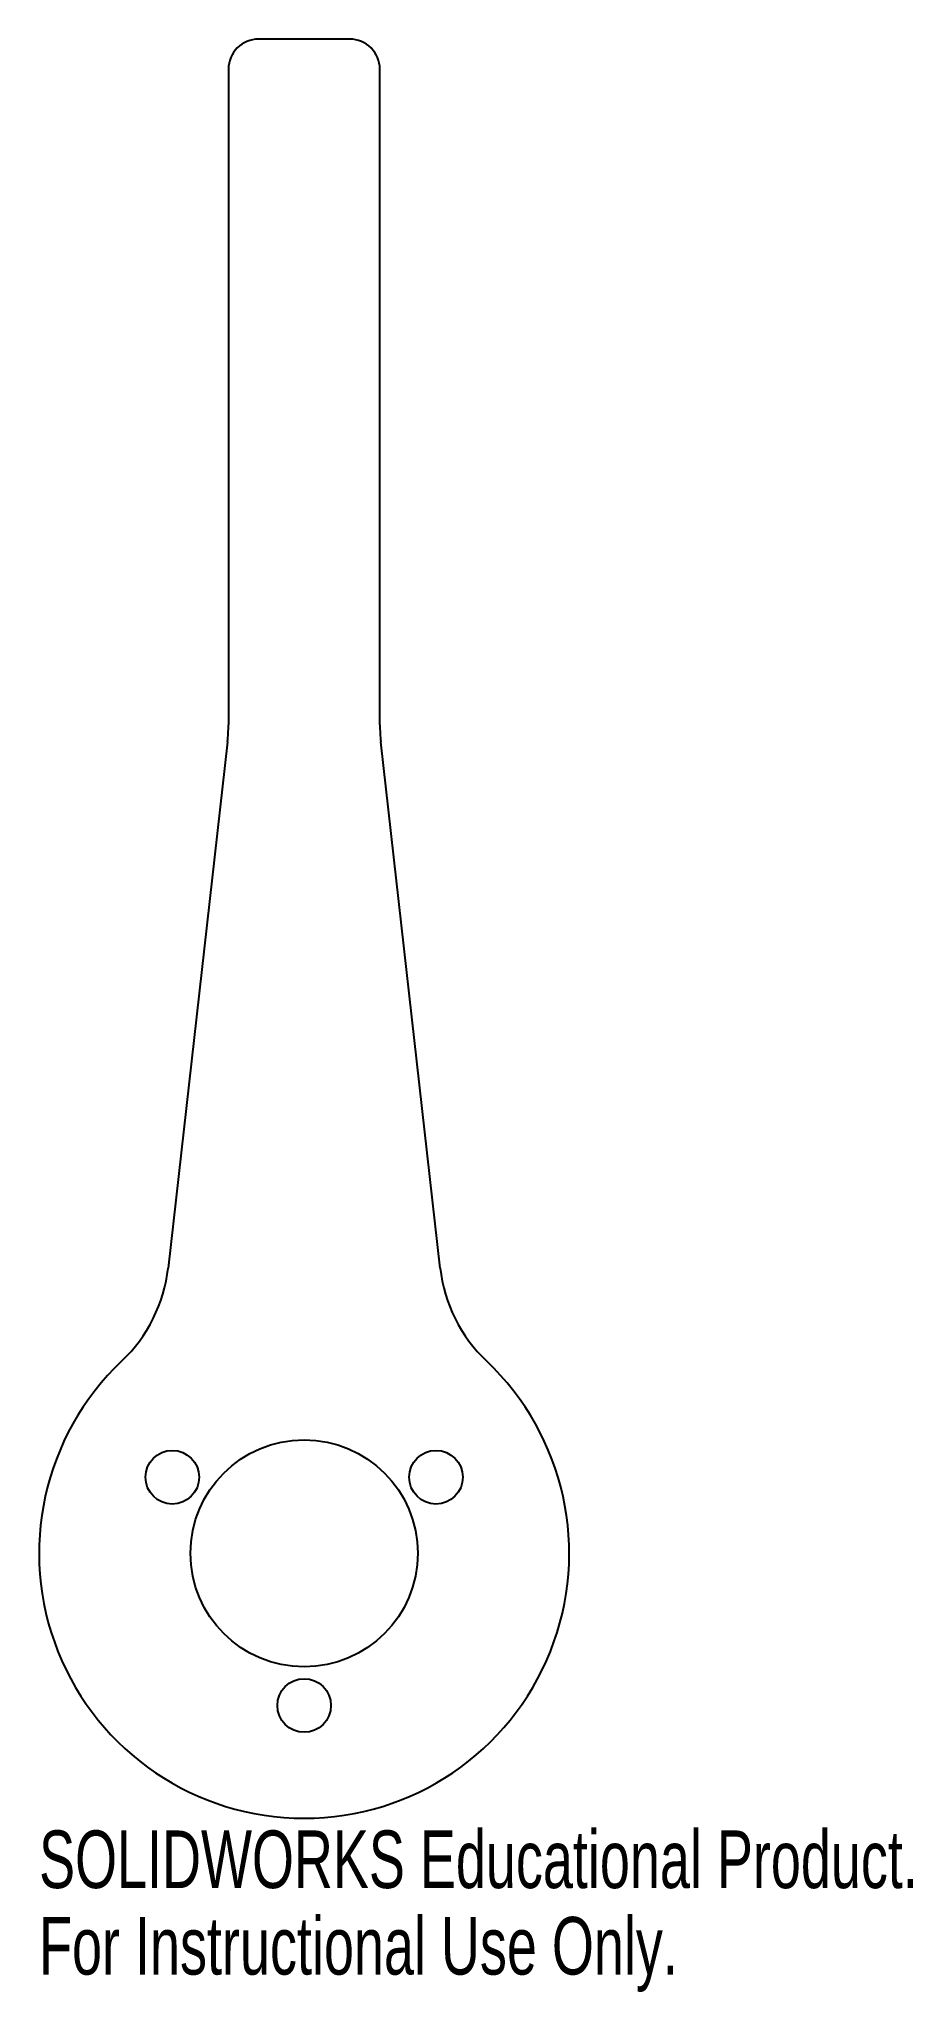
# Model space of a CAD drawing. Header units: inches. Extents: x -0.88 to 2.01, y -1.45 to 5.
import ezdxf

# ---------------------------------------------------------------- set-up
doc = ezdxf.new("R2010")
doc.units = ezdxf.units.IN
doc.header["$MEASUREMENT"] = 0
doc.styles.add('SLDTEXTSTYLE0', font='TXT', dxfattribs={"width": 0.7})

msp = doc.modelspace()

# ---------------------------------------------------------------- linework, layer by layer
at = {"color": 7, "linetype": 'Continuous', "lineweight": 25}
for p, q in [((0.15, 5), (-0.15, 5)), ((-0.25, 4.9), (-0.25, 2.7357)), ((0.25, 2.7357), (0.25, 4.9)), ((-0.2531, 2.6797), (-0.449, 0.942)), ((0.449, 0.942), (0.2531, 2.6797))]:
    msp.add_line(p, q, dxfattribs=at)
for centre, radius in [((-0.4352, 0.2512), 0.0885), ((0, 0), 0.375), ((0.4352, 0.2512), 0.0885), ((0, -0.5025), 0.0885)]:
    msp.add_circle(centre, radius, dxfattribs=at)
for centre, radius, start, end in [((-0.15, 4.9), 0.1, 90, 180), ((0.15, 4.9), 0.1, 0, 90), ((-0.75, 2.7357), 0.5, 353.56886, 0), ((0.75, 2.7357), 0.5, 180, 186.43114), ((-0.9459, 0.998), 0.5, 313.46483, 353.56886), ((0.9459, 0.998), 0.5, 186.43114, 226.53517), ((0, 0), 0.875, 133.46483, 46.53517)]:
    msp.add_arc(centre, radius, start, end, dxfattribs=at)

# ---------------------------------------------------------------- texts
at = {"color": 7, "linetype": 'Continuous', "char_height": 0.1903, "attachment_point": 1, "style": 'SLDTEXTSTYLE0'}
for s, insert in [('SOLIDWORKS Educational Product.', (-0.875, -0.9151)), ('For Instructional Use Only.', (-0.875, -1.2006))]:
    msp.add_mtext(s, dxfattribs=dict(at, insert=insert))

doc.saveas('drawing.dxf')
